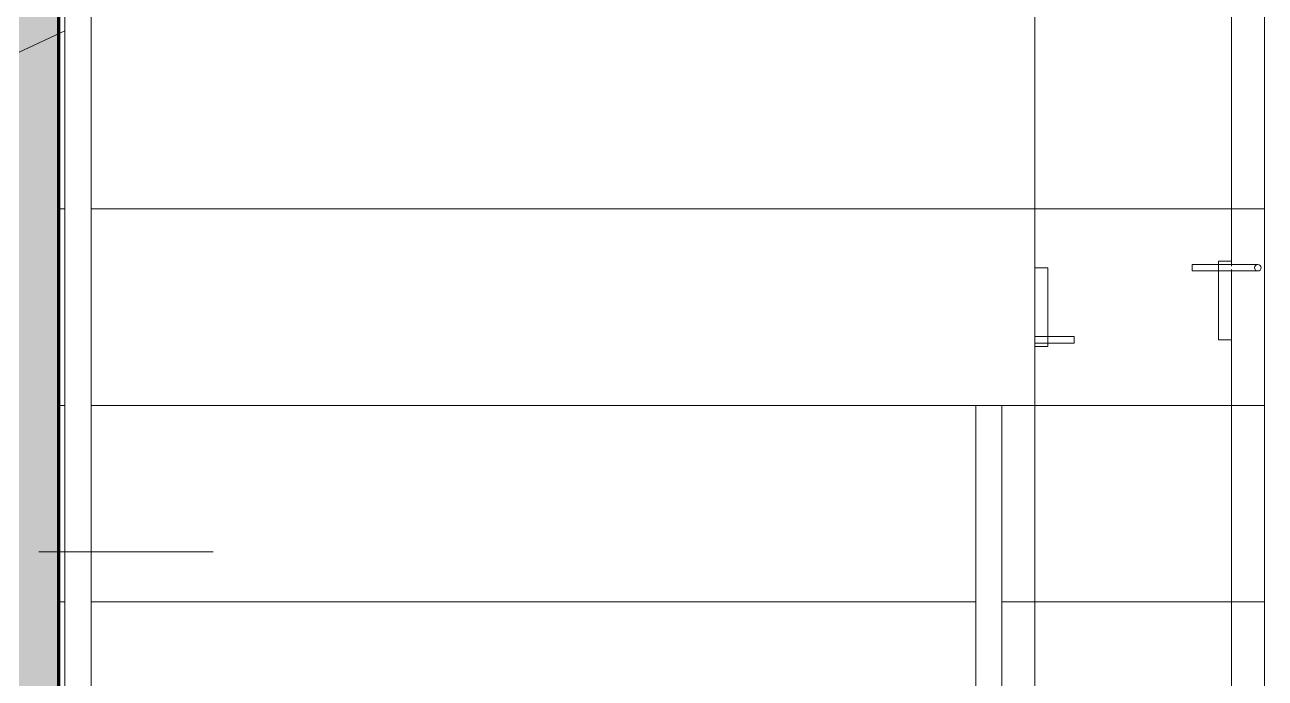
# Model space of a CAD drawing. Header units: millimetres. Extents: x -537608 to 253996, y -217170 to 186033.
# Drawn here: x -268303 to -266410, y -4117 to -3120 of the extents above; entities that cross this region are included whole.
import ezdxf

# ---------------------------------------------------------------- set-up
doc = ezdxf.new("R2010")
doc.units = ezdxf.units.MM
doc.layers.add('16) Лак 1.6м', color=160, linetype='Continuous', lineweight=90)
doc.layers.add('PDF _Геометрия', color=7, linetype='Continuous')
doc.layers.add('PDF _Сплошная заливка', color=7, linetype='Continuous', true_color=0xffffff)

msp = doc.modelspace()

# ---------------------------------------------------------------- hatches: boundary and pattern name
at = {"layer": 'PDF _Сплошная заливка', "true_color": 0x56bc34, "transparency": 33554559}
h = msp.add_hatch(color=85, dxfattribs=at)
h.paths.add_polyline_path([(-268303.3512, -7240.6582), (-268251.3509, -7240.6582), (-268251.3509, -7085.6584), (-268303.3512, -7085.6584), (-268303.3512, -7090.6586), (-268311.3493, -7090.6586), (-268311.3493, -7240.6582)], flags=0)
h.paths.add_polyline_path([(-268303.3512, -5435.6572), (-268251.3509, -5435.6572), (-268251.3509, 739.3439), (-268311.3493, 739.3439), (-268311.3493, -5430.6575), (-268303.3512, -5430.6575)], flags=0)

# ---------------------------------------------------------------- linework, layer by layer
at = {"layer": '16) Лак 1.6м'}
msp.add_lwpolyline([(-268251.3509, -7085.6584), (-268251.3509, -7240.6582), (-264971.3501, -7240.6582), (-264971.3501, 479.3445), (-265191.3492, 479.3445), (-265221.3495, 739.3439), (-268251.3509, 739.3439), (-268251.3509, -5407.9645), (-268251.3509, -5435.6572)], dxfattribs=at)
at = {"layer": 'PDF _Геометрия', "lineweight": 9}
for p, q in [((-268251.3509, -5435.6572), (-268251.3509, 739.3439)), ((-268241.3503, -400.2881), (-268241.3503, -5160.2911)), ((-268201.3506, -5160.2911), (-268201.3506, -400.2881)), ((-266411.3499, -705.9345), (-266411.3499, -4595.3779)), ((-266461.3501, -3480.6578), (-266481.3489, -3480.6578)), ((-266481.3489, -3480.6578), (-266481.3489, -3600.6571)), ((-266461.3501, -3488.1565), (-266461.3501, -3480.6578)), ((-266741.7616, -3490.6561), (-266761.3492, -3490.6561)), ((-266741.7616, -3610.6575), (-266741.7616, -3490.6561)), ((-266446.3504, -3485.657), (-266521.3507, -3485.657)), ((-266521.3507, -3485.8271), (-266521.3507, -3485.657)), ((-266521.3507, -3485.657), (-266521.3507, -3485.8271)), ((-266521.3507, -3486.3265), (-266521.3507, -3485.8271)), ((-266521.3507, -3485.8271), (-266521.3507, -3486.3265)), ((-266521.3507, -3487.121), (-266521.3507, -3486.3265)), ((-266521.3507, -3486.3265), (-266521.3507, -3487.121)), ((-266521.3507, -3488.1565), (-266521.3507, -3487.121)), ((-266521.3507, -3489.3622), (-266521.3507, -3488.1565)), ((-266521.3507, -3490.6561), (-266521.3507, -3489.3622)), ((-266521.3507, -3491.9501), (-266521.3507, -3490.6561)), ((-266521.3507, -3493.1578), (-266521.3507, -3491.9501)), ((-266521.3507, -3494.1934), (-266521.3507, -3493.1578)), ((-266521.3507, -3494.1934), (-266521.3507, -3494.9879)), ((-266521.3507, -3494.9879), (-266521.3507, -3494.1934)), ((-266521.3507, -3494.9879), (-266521.3507, -3495.4873)), ((-266521.3507, -3495.4873), (-266521.3507, -3494.9879)), ((-266521.3507, -3495.4873), (-266521.3507, -3495.6574)), ((-266521.3507, -3495.6574), (-266521.3507, -3495.4873)), ((-266521.3507, -3495.6574), (-266446.3504, -3495.6574)), ((-266461.3501, -3600.6571), (-266461.3501, -3493.1578)), ((-266429.9686, -3485.657), (-266446.3504, -3485.657)), ((-266446.3504, -3495.6574), (-266442.8153, -3495.6574)), ((-266442.8153, -3495.6574), (-266427.4647, -3495.6574)), ((-266421.6001, -3485.657), (-266429.9686, -3485.657)), ((-266427.4647, -3495.6574), (-266421.3503, -3495.6574)), ((-266421.3503, -3485.657), (-266421.6001, -3485.657)), ((-266761.3492, -3595.6579), (-266701.7619, -3595.6579)), ((-266701.7619, -3595.6579), (-266761.3492, -3595.6579)), ((-266701.7619, -3605.6562), (-266761.3492, -3605.6562)), ((-266761.3492, -3605.6562), (-266701.7619, -3605.6562)), ((-266761.3492, -3610.6575), (-266741.7616, -3610.6575)), ((-266701.7619, -3595.828), (-266701.7619, -3595.6579)), ((-266701.7619, -3595.6579), (-266701.7619, -3595.828)), ((-266701.7619, -3595.828), (-266701.7619, -3595.6579)), ((-266701.7619, -3595.6579), (-266701.7619, -3595.828)), ((-266701.7619, -3596.3275), (-266701.7619, -3595.828)), ((-266701.7619, -3595.828), (-266701.7619, -3596.3275)), ((-266701.7619, -3596.3275), (-266701.7619, -3595.828)), ((-266701.7619, -3595.828), (-266701.7619, -3596.3275)), ((-266701.7619, -3597.1219), (-266701.7619, -3596.3275)), ((-266701.7619, -3596.3275), (-266701.7619, -3597.1219)), ((-266701.7619, -3597.1219), (-266701.7619, -3596.3275)), ((-266701.7619, -3596.3275), (-266701.7619, -3597.1219)), ((-266701.7619, -3597.1219), (-266701.7619, -3598.1575)), ((-266701.7619, -3598.1575), (-266701.7619, -3599.3631)), ((-266701.7619, -3599.3631), (-266701.7619, -3600.6571)), ((-266701.7619, -3600.6571), (-266701.7619, -3601.951)), ((-266701.7619, -3601.951), (-266701.7619, -3603.1566)), ((-266701.7619, -3603.1566), (-266701.7619, -3604.1922)), ((-266701.7619, -3604.1922), (-266701.7619, -3604.9866)), ((-266701.7619, -3604.9866), (-266701.7619, -3604.1922)), ((-266701.7619, -3604.1922), (-266701.7619, -3604.9866)), ((-266701.7619, -3604.9866), (-266701.7619, -3604.1922)), ((-266701.7619, -3604.9866), (-266701.7619, -3605.4861)), ((-266701.7619, -3605.4861), (-266701.7619, -3604.9866)), ((-266701.7619, -3604.9866), (-266701.7619, -3605.4861)), ((-266701.7619, -3605.4861), (-266701.7619, -3604.9866)), ((-266701.7619, -3605.4861), (-266701.7619, -3605.6562)), ((-266701.7619, -3605.6562), (-266701.7619, -3605.4861)), ((-266701.7619, -3605.4861), (-266701.7619, -3605.6562)), ((-266701.7619, -3605.6562), (-266701.7619, -3605.4861)), ((-266481.3489, -3600.6571), (-266461.3501, -3600.6571)), ((-266851.7625, -3700.6575), (-266851.7625, -4585.3796)), ((-266811.7628, -4585.3796), (-266811.7628, -3700.6575)), ((-268281.3501, -3924.0114), (-268015.1997, -3924.0114))]:
    msp.add_line(p, q, dxfattribs=at)
at = {"layer": 'PDF _Геометрия', "color": 253, "lineweight": 9, "true_color": 0xaaaaaa}
for p, q in [((-266761.3492, -3400.6562), (-266761.3492, -3100.6571)), ((-266461.3501, -3100.6571), (-266461.3501, -3400.6562)), ((-268241.3503, -3129.4033), (-268311.3493, -3162.0464)), ((-268241.3503, -3400.6562), (-268251.3509, -3400.6562)), ((-268251.3509, -3400.6562), (-268241.3503, -3400.6562)), ((-266761.3492, -3400.6562), (-268201.3506, -3400.6562)), ((-268201.3506, -3400.6562), (-266761.3492, -3400.6562)), ((-266761.3492, -3700.6575), (-266761.3492, -3400.6562)), ((-266461.3501, -3400.6562), (-266761.3492, -3400.6562)), ((-266761.3492, -3400.6562), (-266461.3501, -3400.6562)), ((-266461.3501, -3400.6562), (-266461.3501, -3480.6578)), ((-266461.3501, -3400.6562), (-266410.8482, -3400.6562)), ((-266410.8482, -3400.6562), (-266461.3501, -3400.6562)), ((-266461.3501, -3600.6571), (-266461.3501, -3700.6575)), ((-268241.3503, -3700.6575), (-268251.3509, -3700.6575)), ((-268251.3509, -3700.6575), (-268241.3503, -3700.6575)), ((-266761.3492, -3700.6575), (-268201.3506, -3700.6575)), ((-268201.3506, -3700.6575), (-266761.3492, -3700.6575)), ((-266761.3492, -4000.6566), (-266761.3492, -3700.6575)), ((-266461.3501, -3700.6575), (-266761.3492, -3700.6575)), ((-266761.3492, -3700.6575), (-266461.3501, -3700.6575)), ((-266461.3501, -3700.6575), (-266461.3501, -4000.6566)), ((-266461.3501, -3700.6575), (-266410.8482, -3700.6575)), ((-266410.8482, -3700.6575), (-266461.3501, -3700.6575)), ((-268241.3503, -4000.6566), (-268251.3509, -4000.6566)), ((-268251.3509, -4000.6566), (-268241.3503, -4000.6566)), ((-266851.0392, -4000.6566), (-268201.3506, -4000.6566)), ((-268201.3506, -4000.6566), (-266851.0392, -4000.6566)), ((-266761.3492, -4000.6566), (-266812.4861, -4000.6566)), ((-266812.4861, -4000.6566), (-266761.3492, -4000.6566)), ((-266761.3492, -4300.6578), (-266761.3492, -4000.6566)), ((-266461.3501, -4000.6566), (-266761.3492, -4000.6566)), ((-266761.3492, -4000.6566), (-266461.3501, -4000.6566)), ((-266461.3501, -4000.6566), (-266461.3501, -4300.6578)), ((-266461.3501, -4000.6566), (-266411.042, -4000.6566)), ((-266411.042, -4000.6566), (-266461.3501, -4000.6566))]:
    msp.add_line(p, q, dxfattribs=at)
at = {"layer": 'PDF _Геометрия', "lineweight": 9}
msp.add_circle((-266421.3497, -3490.6563), 4.9998, dxfattribs=at)

doc.saveas('drawing.dxf')
